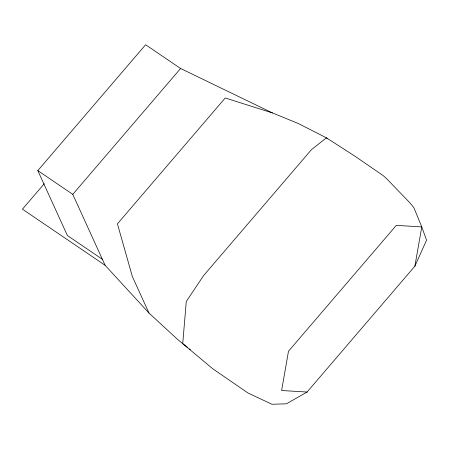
<?xml version="1.0" encoding="UTF-8"?>
<svg xmlns="http://www.w3.org/2000/svg" width="449" height="449" viewBox="0 0 449 449"><rect width="100%" height="100%" fill="white"/><g stroke="black" fill="none" stroke-linecap="round" stroke-linejoin="round"><path stroke-width="0.67" d="M44.283 183.68L22.45 209.172L105.117 265.303L148.995 313.06L177.198 339.046L212.568 368.629L247.988 393.004L271.982 404.263L286.4 403.819L307.082 392.039L414.887 266.173L421.763 226.897L413.871 207.623L409.662 202.578L386.359 178.41L383.076 175.525L354.721 156.05L326.434 137.837L298.069 123.413L272.521 112.957L180.588 68.489L145.616 44.737L37.806 170.603L67.395 235.529L102.366 259.281M414.887 266.173L426.55 240.193L421.763 226.897L396.299 225.381L288.488 351.247L281.613 390.523L307.082 392.039M105.117 265.303L72.783 194.355L180.588 68.489M272.521 112.957L225.235 97.983L117.425 223.849L132.371 276.584L148.995 313.06M37.806 170.603L72.783 194.355M187.665 347.526L182.726 343.603L186.284 301.464L203.683 275.484L311.494 149.618L326.434 137.837L327.456 138.758M189.31 348.834L190.41 349.704"/></g></svg>
